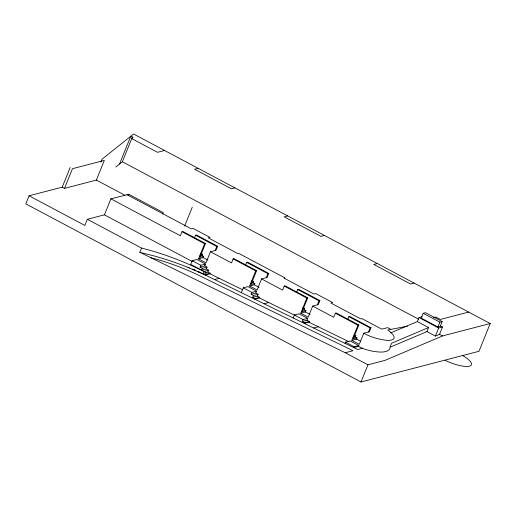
<?xml version="1.0" encoding="UTF-8"?>
<svg xmlns="http://www.w3.org/2000/svg" width="516" height="516" viewBox="0 0 516 516"><rect width="100%" height="100%" fill="white"/><g stroke="black" fill="none" stroke-linecap="round" stroke-linejoin="round"><path stroke-width="0.77" d="M124.749 195.164L96.376 180.09L64.513 188.379L62.217 187.16L29.064 195.783L25.8 203.859L361 381.988L478.983 351.286L490.2 323.526L133.573 134.012L102.033 159.18L100.852 162.101M62.217 187.16L70.17 167.474M64.513 188.379L72.466 168.693L104.329 160.405L96.376 180.09M192.539 261.651L104.432 214.837L87.339 219.281L84.856 225.434L29.064 195.783M119.531 164.024L130.748 136.263L133.096 137.508L131.728 138.604L157.528 152.31L164.559 150.485M115.79 167.016L122.356 161.772L132.393 136.934M104.432 214.837L110.895 198.841L128.819 194.306L163.275 212.618L162.682 214.088M128.226 195.777L128.819 194.306M139.817 252.305L141.526 248.073L146.757 249.422A88.391 24.658 22 0 1 206.2 272.622L205.239 274.996L189.372 267.991A88.462 23.678 20.2 0 0 167.132 259.825L155.987 256.413L139.817 252.305L345.249 352.744L367.94 364.806L385.033 360.355L442.554 335.929L490.2 323.526M205.497 243.513L204.62 243.739L198.518 258.851L203.207 257.632L203.704 256.4L199.892 257.394L205.497 243.513L182.89 231.497L182.013 231.729L180.381 235.767L110.895 198.841M184.625 226.098L192.287 207.142M194.442 237.889L195.525 235.199L196.409 234.967L217.662 246.261L216.03 250.299L210.457 251.744L205.981 262.818L198.518 258.851M205.484 264.05L200.795 265.269L200.053 267.114L204.736 265.895L205.484 264.05L196.873 259.471L192.184 260.69L190.688 264.385L206.194 272.622M199.692 256.084L201.975 255.485L202.478 254.259L200.75 253.343M206.29 268.965L207.039 267.114L202.349 268.339L201.601 270.184L206.29 268.965L208.587 270.184L207.845 272.029L205.162 272.725M215.146 250.524L216.778 246.487L217.662 246.261M205.239 274.996L209.928 273.777L210.141 273.248L207.845 272.029M256.613 270.674L255.73 270.9L249.628 286.012L254.317 284.793L254.814 283.561L251.002 284.555L256.613 270.674L234 258.658L233.122 258.89L231.49 262.928L210.457 251.744M245.281 265.721L246.635 262.36L247.519 262.128L268.772 273.422L267.14 277.46L261.567 278.904L257.091 289.979L249.628 286.012M241.353 292.656L243.294 287.851L247.983 286.632L256.594 291.211L255.852 293.056L251.163 294.275L251.905 292.43L256.594 291.211M250.802 283.245L253.092 282.645L253.588 281.42L251.866 280.504M252.711 297.345L253.459 295.5L258.148 294.275L257.4 296.126L252.711 297.345L255.007 298.564L259.696 297.345L259.438 297.984L254.749 299.203L255.007 298.564M266.256 277.685L267.888 273.648L268.772 273.422M307.723 297.835L306.846 298.061L300.738 313.173L305.427 311.954L305.923 310.722L302.112 311.716L307.723 297.835L285.116 285.819L284.232 286.051L282.6 290.089L261.567 278.904M296.661 292.211L297.751 289.521L298.635 289.289L319.881 300.583L318.249 304.621L312.677 306.065L308.207 317.14L300.738 313.173M293.198 318.004L294.404 315.012L299.093 313.793L307.704 318.372L306.962 320.217L302.273 321.436L303.021 319.591L307.704 318.372M302.679 310.206L304.201 309.806L304.698 308.581L302.976 307.665M308.955 322.19L309.258 321.436L304.569 322.661L304.266 323.416L308.955 322.19L349.016 341.779M317.366 304.846L318.998 300.809L319.881 300.583M358.833 324.996L357.956 325.222L351.848 340.334L356.537 339.115L357.033 337.883L353.228 338.877L358.833 324.996L336.226 312.98L335.342 313.212L333.717 317.243L312.677 306.065M347.771 319.372L348.861 316.682L349.745 316.45L370.991 327.744L369.359 331.782L363.786 333.226L359.317 344.301L351.848 340.334M345.043 343.346L345.514 342.173L350.203 340.953L358.82 345.533L358.465 346.404L353.776 347.623L354.131 346.752L358.82 345.533M353.028 337.567L355.311 336.967L355.808 335.742L354.086 334.826M368.476 332.007L370.107 327.97L370.991 327.744M361 381.988L367.94 364.806M390.251 346.604L391.612 343.237L428.564 327.544L417.354 321.584L390.793 332.865M417.354 321.584L418.986 317.546L422.049 316.753M423.217 313.302L421.262 318.146L437.929 327.009L440.219 326.409L442.173 321.565L425.507 312.709L423.217 313.302L439.884 322.158L442.173 321.565M358.465 346.404C365.328 349.99 373.081 351.822 380.802 352.086A25.477 9.236 20 0 0 389.999 348.184L389.98 347.274L426.932 331.582L428.564 327.544M437.929 327.009L439.884 322.158M435.401 336.077L438.665 328.008L442.496 327.009L439.535 334.323L435.401 336.077L426.932 331.582M198.112 168.313L194.596 169.229L231.355 188.759L234.87 187.843M287.702 215.92L284.187 216.836L320.939 236.367L324.454 235.451M200.189 254.852L202.478 254.259M208.587 270.184L203.897 271.403L203.156 273.248L205.452 274.467L210.141 273.248M214.553 279.549L219.242 278.33M251.298 282.013L253.588 281.42M377.293 263.528L373.771 264.444L410.53 283.974L414.045 283.058M264.063 303.763L268.752 302.537M302.415 309.174L304.698 308.581M313.58 327.97L318.269 326.751M353.525 336.335L355.808 335.742M433.408 317.611L435.736 317.005L440.329 319.449L468.651 312.077M407.498 326.151L387.774 330.014A25.265 7.05 22 0 1 385.6 340.205C378.028 339.128 370.482 336.993 363.786 333.226M345.249 352.744L352.963 350.732L200.55 276.215A71.363 19.176 20.2 0 0 150.969 257.761M362.342 348.294L357.653 349.513L197.925 271.422L200.079 272.596M209.928 273.777L242.514 289.715M259.438 297.984L295.042 315.392M194.416 269.707L195.822 270.397M440.387 325.893L442.496 327.009M418.986 317.546L438.665 328.008M122.356 161.772L418.476 319.133M439.535 334.323L442.554 335.929M390.702 329.247L387.639 327.621L381.776 329.144L361.968 318.617L360.794 318.92L330.93 303.053L332.691 302.595L315.695 293.565L313.941 294.023L284.077 278.156L284.955 277.924L239.011 253.511L238.134 253.743L208.27 237.87L210.031 237.412L193.036 228.382L191.275 228.84L126.955 194.661M195.525 235.199L216.778 246.487M246.635 262.36L267.888 273.648M297.751 289.521L318.998 300.809M348.861 316.682L370.107 327.97M182.013 231.729L204.62 243.739M233.122 258.89L255.73 270.9M284.232 286.051L306.846 298.061M335.342 313.212L357.956 325.222M201.975 255.485L203.704 256.4M253.092 282.645L254.814 283.561M304.201 309.806L305.923 310.722M355.311 336.967L357.033 337.883M203.207 257.632L207.954 260.161M254.317 284.793L259.064 287.315M305.427 311.954L310.174 314.476M356.537 339.115L360.607 341.282M204.736 265.895L207.039 267.114M255.852 293.056L258.148 294.275M306.962 320.217L309.258 321.436M192.184 260.69L200.795 265.269M243.294 287.851L251.905 292.43M294.404 315.012L303.021 319.591M345.514 342.173L354.131 346.752M257.4 296.126L259.696 297.345M200.053 267.114L202.349 268.339M251.163 294.275L253.459 295.5M302.273 321.436L304.569 322.661M87.339 219.281L141.526 248.073M192.687 269.094L194.784 270.261M187.972 267.191L189.372 267.991M462.962 355.724A21.182 5.908 22 0 1 469.367 366.173A21.182 5.908 22 0 1 445.147 360.355"/></g></svg>
